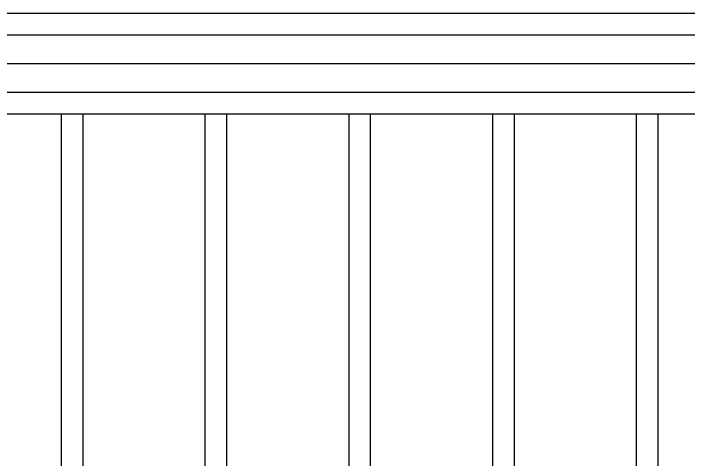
# Model space of a CAD drawing. Header units: inches. Extents: x -8900 to -5053, y -1814 to -15.
# Drawn here: x -8359.9 to -8266, y -1210.4 to -1148.3 of the extents above; entities that cross this region are included whole.
import ezdxf

# ---------------------------------------------------------------- set-up
doc = ezdxf.new("R2010")
doc.units = ezdxf.units.IN
doc.header["$LTSCALE"] = 2
doc.header["$MEASUREMENT"] = 0

msp = doc.modelspace()

# ---------------------------------------------------------------- linework, layer by layer
at = {"color": 7, "linetype": 'Continuous', "lineweight": 30}
for p, q in [((-8093.195, -1148.251), (-8404.306, -1148.251)), ((-8093.195, -1151.251), (-8404.306, -1151.251)), ((-8093.195, -1155.251), (-8404.306, -1155.251)), ((-8078.195, -1159.251), (-8414.306, -1159.251)), ((-8081.195, -1162.251), (-8414.306, -1162.251)), ((-8353.195, -1536.251), (-8353.195, -1162.251)), ((-8350.195, -1536.251), (-8350.195, -1162.251)), ((-8333.195, -1536.251), (-8333.195, -1162.251)), ((-8330.195, -1536.251), (-8330.195, -1162.251)), ((-8313.195, -1536.251), (-8313.195, -1162.251)), ((-8310.195, -1536.251), (-8310.195, -1162.251)), ((-8293.195, -1536.251), (-8293.195, -1162.251)), ((-8290.195, -1536.251), (-8290.195, -1162.251)), ((-8273.195, -1536.251), (-8273.195, -1162.251)), ((-8270.195, -1536.251), (-8270.195, -1162.251))]:
    msp.add_line(p, q, dxfattribs=at)

doc.saveas('drawing.dxf')
